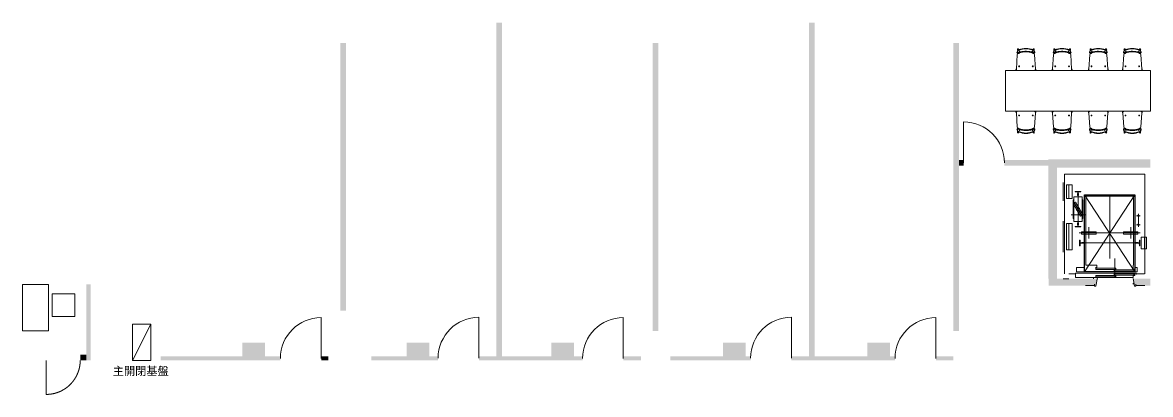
# Model space of a CAD drawing. Header units: millimetres. Extents: x -376000 to 292178, y -193032 to 188048.
# Drawn here: x -151072 to -126172, y -102131 to -93931 of the extents above; entities that cross this region are included whole.
import ezdxf

# ---------------------------------------------------------------- set-up
doc = ezdxf.new("R2010")
doc.units = ezdxf.units.MM
doc.header["$PDMODE"] = 1
doc.header["$PDSIZE"] = -2
for name, color, linetype, lineweight in [('00_一般', 7, 'Continuous', 5), ('02_既存平面-内部建具・サッシ', 7, 'Continuous', 18), ('07_文字・記号', 7, 'Continuous', 9), ('_什器 (2D)', 7, 'Continuous', 5), ('_区分表-C_A：塗（壁）-2 (2D)', 7, 'Continuous', 5), ('_区分表-オーナー：塗（壁）-3 (2D)', 7, 'Continuous', 5), ('_区分表-リアルゲイト：塗（壁） (2D)', 7, 'Continuous', 5), ('一般', 7, 'Continuous', 5)]:
    doc.layers.add(name, color=color, linetype=linetype, lineweight=lineweight)
for name, color, linetype, lineweight, true_color in [('02_0.25', 1, 'Continuous', 25, 0xff0000), ('03_0.15', 7, 'Continuous', 15, 0x990099), ('04_0.10', 7, 'Continuous', 9, 0x0099ff), ('08_ハッチ・色', 7, 'Continuous', 5, 0x888888)]:
    doc.layers.add(name, color=color, linetype=linetype, lineweight=lineweight, true_color=true_color)
doc.styles.add('Yu Gothic UI Semilight', font='Yu Gothic UI Semilight.ttf')

# ---------------------------------------------------------------- blocks, each defined once
blk = doc.blocks.new('グループ-475')
at = {"layer": '04_0.10', "flags": 128}
for points in [[(0, -248), (184, -248), (185, -248), (186, -248, 0.047973), (196, -246, 0.087447), (206, -243, 0.169024), (209, -239, 0.113499), (210, -236, -0.000786), (209, -224), (209, -216), (189, 103, 0.312257), (166, 131, -0.291651), (157, 128, -0.291651), (150, 134), (149, 138, 0.084378), (0, 163, 0.084378), (-149, 138), (-150, 134, -0.291651), (-157, 128, -0.291651), (-166, 131, 0.312257), (-189, 103), (-209, -216), (-209, -224), (-209, -224, -0.000786), (-210, -236), (-210, -236, 0.113499), (-209, -239, 0.169024), (-206, -243, 0.087447), (-196, -246, 0.047973), (-186, -248), (-185, -248)], [(162, 208, 0.200076), (-162, 208, 0.023991), (-172, 203), (-172, 203, 0.061295), (-179, 198), (-179, 198, 0.12459), (-181, 195), (-194, 161), (-198, 150, 0.182214), (-198, 149), (-195, 143), (-178, 186), (-177, 189, -0.078146), (-176, 190, -0.04244), (-174, 192, -0.02741), (-171, 194, -0.022324), (-167, 197, -0.014304), (-163, 199, -0.01212), (-158, 201, -0.02333), (-121, 214, -0.02527), (-80, 225, -0.050548), (0, 232), (0, 232), (0, 232, -0.050548), (80, 225, -0.02527), (121, 214, -0.02333), (158, 201, -0.01212), (163, 199, -0.014304), (167, 197, -0.022324), (171, 194, -0.02741), (174, 192, -0.04244), (176, 190, -0.078146), (177, 189), (178, 186), (195, 143), (198, 149, 0.182214), (198, 150), (194, 161), (181, 195, 0.12459), (179, 198, 0.061295), (172, 203, 0.023991), (162, 208)], [(-160, -156, -0.414214), (-151, -147, -0.414214), (-142, -156, -0.414214), (-151, -165, -0.414214)], [(142, -156, -0.414214), (151, -147, -0.414214), (160, -156, -0.414214), (151, -165, -0.414214)]]:
    blk.add_lwpolyline(points, format="xyb", close=True, dxfattribs=at)
at = {"layer": '04_0.10'}
blk.add_rational_spline([(-195, 142), (-195, 142), (-195, 142), (-194, 141), (-194, 141), (-193, 141), (-192, 141), (-190, 141), (-188, 141), (-181, 142), (-175, 144), (-167, 147), (-160, 149), (0, 203), (160, 149), (167, 147), (175, 144), (181, 142), (188, 141), (190, 141), (192, 141), (193, 141), (194, 141), (194, 141), (195, 142), (195, 142), (195, 142), (195, 142), (195, 143), (187, 164), (178, 186), (178, 187), (177, 189), (177, 189), (176, 190), (175, 191), (174, 192), (173, 193), (171, 194), (169, 195), (167, 197), (165, 198), (163, 199), (160, 200), (158, 201), (139, 209), (121, 214), (100, 220), (80, 225), (40, 233), (0, 232), (-40, 233), (-80, 225), (-100, 220), (-121, 214), (-139, 209), (-158, 201), (-160, 200), (-163, 199), (-165, 198), (-167, 197), (-169, 195), (-171, 194), (-173, 193), (-174, 192), (-175, 191), (-176, 190), (-177, 189), (-177, 189), (-178, 187), (-178, 186), (-187, 164), (-195, 143), (-195, 142), (-195, 142)], [1, 0.987825928512, 1, 0.97986614498, 1, 0.989358035677, 1, 0.99735376588, 1, 0.996714438702, 1, 0.999946519745, 1, 0.947692560128, 1, 0.999946519745, 1, 0.996714438702, 1, 0.99735376588, 1, 0.989358035677, 1, 0.97986614498, 1, 0.987825928512, 1, 1, 1, 1, 1, 1, 1, 0.987860534512, 1, 0.996404122048, 1, 0.99849853769, 1, 0.999003774003, 1, 0.999590866625, 1, 0.999706275757, 1, 0.99891198391, 1, 0.998723642503, 1, 0.994902848998, 1, 0.994902848998, 1, 0.998723642503, 1, 0.99891198391, 1, 0.999706275757, 1, 0.999590866625, 1, 0.999003774003, 1, 0.99849853769, 1, 0.996404122048, 1, 0.987860534512, 1, 1, 1, 1, 1, 1, 1], degree=2, knots=[0, 0, 0, 0.000312, 0.000312, 0.001484, 0.001484, 0.003913, 0.003913, 0.00819, 0.00819, 0.023742, 0.023742, 0.042412, 0.042412, 0.41243, 0.41243, 0.431101, 0.431101, 0.446652, 0.446652, 0.45093, 0.45093, 0.453358, 0.453358, 0.45453, 0.45453, 0.454842, 0.454842, 0.455845, 0.455845, 0.509539, 0.509539, 0.51304, 0.51304, 0.514874, 0.514874, 0.517828, 0.517828, 0.52219, 0.52219, 0.528085, 0.528085, 0.53337, 0.53337, 0.540086, 0.540086, 0.585622, 0.585622, 0.634505, 0.634505, 0.727421, 0.727421, 0.820337, 0.820337, 0.86922, 0.86922, 0.914756, 0.914756, 0.921473, 0.921473, 0.926757, 0.926757, 0.932652, 0.932652, 0.937015, 0.937015, 0.939968, 0.939968, 0.941803, 0.941803, 0.945303, 0.945303, 0.998997, 0.998997, 1, 1, 1], dxfattribs=at)
for points in [[(-149, 176), (-147, 177), (-142, 179), (-138, 179), (-135, 179), (-135, 178), (-137, 177), (-141, 175), (-145, 173), (-150, 172), (-152, 173), (-152, 174), (-150, 175), (-149, 176)], [(151, 174), (152, 174), (152, 173), (150, 172), (145, 173), (141, 175), (137, 177), (135, 178), (135, 179), (138, 179), (142, 179), (147, 177), (150, 175), (151, 174)]]:
    blk.add_open_spline(points, degree=2, dxfattribs=at)
blk.add_point((0, 0), dxfattribs=at)
blk = doc.blocks.new('グループ-476')
at = {"layer": '04_0.10', "flags": 128}
for points in [[(-164, 226, 0.318902), (-175, 231, 0.318726), (-183, 221), (-183, 215), (-183, 209, 0.008176), (-184, 202, 0.179741), (-181, 196), (-181, 196, -0.001946), (-182, 201, -0.062958), (-182, 203), (-181, 221, -0.251613), (-176, 228, -0.251613), (-168, 228)], [(183, 215), (183, 221, 0.318726), (175, 231, 0.318902), (164, 226), (168, 228, -0.251613), (176, 228, -0.251613), (181, 221), (182, 203), (182, 203, -0.062958), (182, 201), (182, 201), (182, 201, -0.001946), (181, 196, 0.179741), (184, 202, 0.008176), (183, 209)], [(-208, -241, -0.065696), (-209, -239, -0.0366), (-210, -238, -0.306892), (-217, -227, -0.306892), (-209, -216), (-208, -214, 0.320517), (-219, -227, 0.320517), (-210, -241, 0.026152), (-208, -241)], [(208, -241, 0.065696), (209, -239, 0.0366), (210, -238, 0.306892), (217, -227, 0.306892), (209, -216), (208, -214, -0.320517), (219, -227, -0.320517), (210, -241, -0.026152), (208, -241)]]:
    blk.add_lwpolyline(points, format="xyb", close=True, dxfattribs=at)
at = {"layer": '04_0.10'}
blk.add_point((0, 0), dxfattribs=at)
blk = doc.blocks.new('グループ-477')
at = {"layer": '04_0.10', "flags": 128}
for points in [[(-158, 150, -0.005004), (-173, 145), (-173, 145), (-170, 130, -0.030854), (-166, 131, 0.281937), (-157, 128, 0.281937), (-150, 134), (-145, 154, 0.006899), (-158, 150)], [(173, 145, -0.005004), (158, 150, 0.006899), (145, 154), (150, 134, 0.281937), (157, 128, 0.281937), (166, 131, -0.030854), (170, 130)]]:
    blk.add_lwpolyline(points, format="xyb", close=True, dxfattribs=at)
at = {"layer": '04_0.10'}
blk.add_point((0, 0), dxfattribs=at)
blk = doc.blocks.new('グループ-478')
at = {"layer": '04_0.10', "flags": 128}
for points in [[(-159, 209, -0.010844), (-142, 216), (-168, 228, 0.251613), (-176, 228, 0.251613), (-181, 221), (-182, 203), (-182, 203, 0.062958), (-182, 201), (-182, 201), (-182, 201, 0.002492), (-181, 194), (-181, 194), (-181, 195, -0.12459), (-179, 198, -0.061295), (-172, 203, -0.030625), (-159, 209)], [(181, 194), (181, 194, 0.002492), (182, 201), (182, 201), (182, 201, 0.062958), (182, 203), (182, 203), (181, 221, 0.251613), (176, 228, 0.251613), (168, 228), (142, 216, -0.010844), (159, 209, -0.030625), (172, 203, -0.061295), (179, 198, -0.12459), (181, 195)], [(-209, -216), (-209, -216, 0.306892), (-217, -227, 0.306892), (-210, -238, -0.076581), (-210, -236, 0.000786), (-209, -224)], [(210, -238, 0.306892), (217, -227, 0.306892), (209, -216), (209, -216), (209, -224, 0.000786), (210, -236, -0.076581), (210, -238)]]:
    blk.add_lwpolyline(points, format="xyb", close=True, dxfattribs=at)
at = {"layer": '04_0.10'}
blk.add_point((0, 0), dxfattribs=at)
blk = doc.blocks.new('グループ-479')
at = {"layer": '04_0.10', "flags": 128}
for points in [[(-160, -156, -0.414214), (-151, -147, -0.414214), (-142, -156, -0.414214), (-151, -165, -0.414214)], [(142, -156, -0.414214), (151, -147, -0.414214), (160, -156, -0.414214), (151, -165, -0.414214)]]:
    blk.add_lwpolyline(points, format="xyb", close=True, dxfattribs=at)
at = {"layer": '04_0.10'}
for points in [[(-149, 176), (-150, 175), (-152, 174), (-152, 173), (-150, 172), (-145, 173), (-141, 175), (-137, 177), (-135, 178), (-135, 179), (-138, 179), (-142, 179), (-147, 177), (-149, 176)], [(147, 173), (150, 172), (152, 173), (152, 174), (150, 175), (147, 177), (142, 179), (138, 179), (135, 179), (135, 178), (137, 177), (141, 175), (145, 173), (147, 173)]]:
    blk.add_open_spline(points, degree=2, dxfattribs=at)
blk.add_point((0, 0), dxfattribs=at)
blk = doc.blocks.new('STANDARD')
at = {"layer": '04_0.10'}
for name in ['グループ-476', 'グループ-478', 'グループ-475', 'グループ-477', 'グループ-479']:
    blk.add_blockref(name, (0, 0), dxfattribs=at)
blk = doc.blocks.new('什器 (2D)')
at = {"layer": '04_0.10', "flags": 128}
blk.add_lwpolyline([(-129372, -95888), (-129372, -94988), (-126172, -94988), (-126172, -95888)], close=True, dxfattribs=at)
at = {"layer": '04_0.10', "xscale": -1}
for p in [(-128922, -94740), (-128122, -94740), (-127322, -94740), (-126572, -94740)]:
    blk.add_blockref('Standard', p, dxfattribs=at)
at = {"layer": '04_0.10', "rotation": 180}
for p in [(-128922, -96135), (-128122, -96135), (-127322, -96135), (-126572, -96135)]:
    blk.add_blockref('Standard', p, dxfattribs=at)
blk = doc.blocks.new('グループ-299')
at = {"layer": '03_0.15', "lineweight": 18}
blk.add_line((-130297, -96121), (-130297, -97021), dxfattribs=at)
blk.add_arc((-130297, -97021), 900, 0, 90, dxfattribs=at)
blk = doc.blocks.new('区分表-リアルゲイト：塗（壁） (2D)')
at = {"layer": '03_0.15', "flags": 128}
for points in [[(-151072, -99706), (-150497, -99706), (-150497, -100731), (-151072, -100731)], [(-149917, -99916), (-149917, -100416), (-150417, -100416), (-150417, -99916)]]:
    blk.add_lwpolyline(points, close=True, dxfattribs=at)
at = {"layer": '08_ハッチ・色', "color": 141}
for points in [[(-140610, -101291), (-140485, -101291), (-140610, -93931), (-140485, -93931)], [(-133710, -101291), (-133585, -101291), (-133710, -93931), (-133585, -93931)], [(-144060, -100281), (-143935, -100281), (-144060, -94381), (-143935, -94381)], [(-137160, -100731), (-137035, -100731), (-137160, -94381), (-137035, -94381)], [(-130522, -100731), (-130397, -100731), (-130522, -94381), (-130397, -94381)], [(-130297, -97083), (-130297, -96958), (-130397, -97083), (-130397, -96958)], [(-128425, -97084), (-128425, -96959), (-129397, -97084), (-129397, -96959)]]:
    blk.add_solid(points, dxfattribs=at)
at = {"layer": '02_既存平面-内部建具・サッシ', "color": 7, "transparency": 33554559}
blk.add_blockref('グループ-299', (0, 0), dxfattribs=at)
blk = doc.blocks.new('グループ-320')
at = {"layer": '03_0.15'}
blk.add_line((-144480, -100436), (-144480, -101336), dxfattribs=at)
blk.add_arc((-144480, -101336), 900, 90, 180, dxfattribs=at)
blk = doc.blocks.new('グループ-321')
at = {"layer": '03_0.15'}
blk.add_line((-140998, -100431), (-140998, -101331), dxfattribs=at)
blk.add_arc((-140998, -101331), 900, 90, 180, dxfattribs=at)
blk = doc.blocks.new('グループ-322')
at = {"layer": '03_0.15'}
blk.add_line((-137810, -100436), (-137810, -101336), dxfattribs=at)
blk.add_arc((-137810, -101336), 900, 90, 180, dxfattribs=at)
blk = doc.blocks.new('グループ-323')
at = {"layer": '03_0.15'}
blk.add_line((-134098, -100431), (-134098, -101331), dxfattribs=at)
blk.add_arc((-134098, -101331), 900, 90, 180, dxfattribs=at)
blk = doc.blocks.new('グループ-324')
at = {"layer": '03_0.15'}
blk.add_line((-130910, -100436), (-130910, -101336), dxfattribs=at)
blk.add_arc((-130910, -101336), 900, 90, 180, dxfattribs=at)
blk = doc.blocks.new('グループ-388')
at = {"layer": '03_0.15'}
blk.add_line((-150550, -102131), (-150550, -101381), dxfattribs=at)
blk.add_open_spline([(-149800, -101381), (-149800, -101418), (-149803, -101454), (-149807, -101491), (-149814, -101527), (-149821, -101563), (-149832, -101599), (-149843, -101634), (-149857, -101668), (-149871, -101702), (-149888, -101734), (-149906, -101767), (-149926, -101798), (-149947, -101828), (-149970, -101857), (-149993, -101885), (-150019, -101911), (-150045, -101937), (-150074, -101961), (-150102, -101984), (-150133, -102005), (-150164, -102025), (-150196, -102042), (-150229, -102060), (-150263, -102074), (-150297, -102088), (-150332, -102099), (-150367, -102109), (-150403, -102117), (-150440, -102124), (-150476, -102127), (-150513, -102131), (-150550, -102131)], degree=2, knots=[0, 0, 0, 0.0625, 0.0625, 0.125, 0.125, 0.1875, 0.1875, 0.25, 0.25, 0.3125, 0.3125, 0.375, 0.375, 0.4375, 0.4375, 0.5, 0.5, 0.5625, 0.5625, 0.625, 0.625, 0.6875, 0.6875, 0.75, 0.75, 0.8125, 0.8125, 0.875, 0.875, 0.9375, 0.9375, 1, 1, 1], dxfattribs=at)
blk = doc.blocks.new('グループ-412')
at = {"layer": '04_0.10'}
for p, q in [((-128096, -97461), (-128096, -97861)), ((-127971, -97511), (-127971, -97811))]:
    blk.add_line(p, q, dxfattribs=at)
at = {"layer": '04_0.10', "flags": 128}
blk.add_lwpolyline([(-128029, -97811), (-127901, -97811), (-127901, -97511), (-128029, -97511)], close=True, dxfattribs=at)
blk = doc.blocks.new('グループ-413')
at = {"layer": '00_一般'}
for p, q in [((-127407, -99731), (-127607, -99731)), ((-126497, -99731), (-126297, -99731))]:
    blk.add_line(p, q, dxfattribs=at)
at = {"layer": '00_一般', "flags": 128}
for points in [[(-127427, -99584), (-127427, -99550), (-127343, -99550), (-127377, -99741), (-127405, -99741), (-127405, -99696)], [(-126552, -99571), (-126522, -99741), (-126497, -99741), (-126497, -99701), (-126497, -99701), (-126497, -99701)]]:
    blk.add_lwpolyline(points, dxfattribs=at)
at = {"layer": '04_0.10'}
for p, q in [((-127771, -97663), (-127771, -98427)), ((-127627, -99430), (-126515, -97729)), ((-127627, -97729), (-126515, -99430)), ((-127071, -99132), (-127071, -97719)), ((-127861, -97889), (-127681, -98201)), ((-127728, -98020), (-127814, -98070)), ((-126399, -98190), (-126479, -98190)), ((-126439, -98145), (-126439, -98435)), ((-127744, -98570), (-126397, -98570)), ((-127534, -98443), (-127534, -98696)), ((-126607, -98443), (-126607, -98696)), ((-126399, -98390), (-126479, -98390)), ((-127746, -98790), (-126396, -98790)), ((-126956, -99561), (-126956, -99132)), ((-127971, -99470), (-127830, -99470)), ((-126486, -99470), (-126306, -99470))]:
    blk.add_line(p, q, dxfattribs=at)
at = {"layer": '04_0.10', "flags": 128}
for points in [[(-127861, -97840), (-127876, -97840), (-127876, -98250), (-127861, -98250)], [(-127681, -97840), (-127666, -97840), (-127666, -98250), (-127681, -98250)], [(-127596, -99279), (-127596, -97759), (-126546, -97759), (-126546, -99279)], [(-127596, -99279), (-127356, -99279), (-127356, -99279), (-127356, -99334), (-127386, -99334)], [(-126546, -99279), (-126556, -99279), (-126556, -99370), (-126516, -99370), (-126516, -99430)], [(-126486, -99490), (-126486, -99460), (-127830, -99460), (-127830, -99551), (-126556, -99551), (-126556, -99510), (-126516, -99510), (-126516, -99460)]]:
    blk.add_lwpolyline(points, dxfattribs=at)
for points in [[(-127861, -97770), (-127861, -98320), (-127681, -98320), (-127681, -97770)], [(-127767, -97700), (-127767, -97667), (-127707, -97664), (-127707, -97656), (-127834, -97656), (-127834, -97664), (-127775, -97667), (-127775, -97700), (-127779, -97700), (-127779, -97745), (-127763, -97745), (-127763, -97700)], [(-127806, -99430), (-127806, -99334), (-127627, -99334), (-127627, -97729), (-126515, -97729), (-126515, -99334), (-126465, -99334), (-126465, -99430)], [(-127877, -97921), (-127717, -98199), (-127665, -98169), (-127825, -97891)], [(-127775, -98389), (-127775, -98423), (-127834, -98426), (-127834, -98434), (-127707, -98434), (-127707, -98426), (-127767, -98423), (-127767, -98389), (-127763, -98389), (-127763, -98345), (-127779, -98345), (-127779, -98389)], [(-127694, -98543), (-127694, -98596), (-127374, -98596), (-127374, -98543)], [(-126767, -98543), (-126767, -98596), (-126447, -98596), (-126447, -98543)], [(-127690, -98786), (-127724, -98786), (-127727, -98726), (-127735, -98726), (-127735, -98853), (-127727, -98853), (-127724, -98794), (-127690, -98794), (-127690, -98798), (-127646, -98798), (-127646, -98782), (-127690, -98782)], [(-126451, -98794), (-126418, -98794), (-126415, -98853), (-126407, -98853), (-126407, -98726), (-126415, -98726), (-126418, -98786), (-126451, -98786), (-126451, -98782), (-126496, -98782), (-126496, -98798), (-126451, -98798)], [(-127376, -99344), (-127376, -99374), (-126936, -99374), (-126936, -99344)], [(-127376, -99510), (-127376, -99540), (-126936, -99540), (-126936, -99510)], [(-126976, -99384), (-126976, -99414), (-126536, -99414), (-126536, -99384)], [(-126976, -99470), (-126976, -99500), (-126536, -99500), (-126536, -99470)]]:
    blk.add_lwpolyline(points, close=True, dxfattribs=at)
at = {"layer": '04_0.10'}
for centre in [(-126439, -98190), (-126439, -98390)]:
    blk.add_circle(centre, 15, dxfattribs=at)
blk = doc.blocks.new('グループ-414')
at = {"layer": '00_一般'}
blk.add_line((-126552, -99697), (-126556, -99676), dxfattribs=at)
at = {"layer": '04_0.10'}
for p, q in [((-128096, -98311), (-128096, -98991)), ((-127926, -98171), (-127616, -98171)), ((-127971, -98362), (-127971, -98942)), ((-126306, -98661), (-126306, -98921)), ((-128096, -99581), (-127971, -99581))]:
    blk.add_line(p, q, dxfattribs=at)
at = {"layer": '04_0.10', "flags": 128}
for points in [[(-128029, -98361), (-128029, -98941), (-127901, -98941), (-127901, -98361)], [(-126376, -98661), (-126376, -98921), (-126262, -98921), (-126262, -98661)]]:
    blk.add_lwpolyline(points, close=True, dxfattribs=at)
at = {"layer": '04_0.10'}
for name in ['グループ-412', 'グループ-413']:
    blk.add_blockref(name, (0, 0), dxfattribs=at)
blk = doc.blocks.new('区分表-C_A：塗（壁）-2 (2D)')
at = {"layer": '08_ハッチ・色', "linetype": 'Continuous', "lineweight": 0, "true_color": 0x80ff00}
for points in [[(-146223, -101292), (-146223, -100992), (-145723, -100992)], [(-145723, -100992), (-145723, -101292), (-146223, -101292)], [(-142590, -101292), (-142590, -100992), (-142090, -100992)], [(-142090, -100992), (-142090, -101292), (-142590, -101292)], [(-139398, -101292), (-139398, -100992), (-138898, -100992)], [(-138898, -100992), (-138898, -101292), (-139398, -101292)], [(-135611, -101292), (-135611, -100992), (-135111, -100992)], [(-135111, -100992), (-135111, -101292), (-135611, -101292)], [(-132423, -101291), (-132423, -100991), (-131923, -100991)], [(-131923, -100991), (-131923, -101291), (-132423, -101291)]]:
    blk.add_hatch(color=70, dxfattribs=at).paths.add_polyline_path(points)
at = {"layer": '02_0.25', "flags": 128}
blk.add_lwpolyline([(-127627, -97729), (-126515, -97729), (-126515, -99430), (-127627, -99430)], close=True, dxfattribs=at)
at = {"layer": '04_0.10'}
for p, q in [((-128072, -97271), (-128072, -99471)), ((-128072, -97271), (-126297, -97271)), ((-128072, -97271), (-126297, -97271)), ((-126297, -97271), (-126297, -99471))]:
    blk.add_line(p, q, dxfattribs=at)
at = {"layer": '08_ハッチ・色', "color": 70, "true_color": 0x80ff00}
for points in [[(-126172, -96946), (-128425, -96946), (-126172, -97134), (-128425, -97134)], [(-126172, -96946), (-128425, -96946), (-126172, -97134), (-128425, -97134)], [(-128425, -97134), (-128425, -99581), (-128236, -97134), (-128236, -99581)], [(-128425, -97134), (-128425, -99581), (-128236, -97134), (-128236, -99581)], [(-127377, -99731), (-128422, -99731), (-127348, -99581), (-128422, -99581)], [(-127377, -99731), (-128422, -99731), (-127348, -99581), (-128422, -99581)], [(-126525, -99731), (-126172, -99731), (-126555, -99581), (-126172, -99581)], [(-126525, -99731), (-126172, -99731), (-126555, -99581), (-126172, -99581)]]:
    blk.add_solid(points, dxfattribs=at)
at = {"layer": '08_ハッチ・色', "color": 141}
for points in [[(-149572, -99706), (-149662, -99706), (-149572, -101381), (-149662, -101381)], [(-149800, -101256), (-149800, -101381), (-149662, -101256), (-149662, -101381)], [(-145380, -101381), (-145380, -101291), (-148022, -101381), (-148022, -101291)], [(-144322, -101381), (-144322, -101291), (-144478, -101381), (-144478, -101291)], [(-141898, -101381), (-141898, -101291), (-143372, -101381), (-143372, -101291)], [(-138710, -101381), (-138710, -101291), (-140998, -101381), (-140998, -101291)], [(-137422, -101381), (-137422, -101291), (-137810, -101381), (-137810, -101291)], [(-134998, -101381), (-134998, -101291), (-136772, -101381), (-136772, -101291)], [(-131810, -101381), (-131810, -101291), (-134098, -101381), (-134098, -101291)], [(-130522, -101381), (-130522, -101291), (-130910, -101381), (-130910, -101291)]]:
    blk.add_solid(points, dxfattribs=at)
at = {"layer": '02_既存平面-内部建具・サッシ', "color": 7, "transparency": 33554559}
for name in ['グループ-320', 'グループ-321', 'グループ-322', 'グループ-323', 'グループ-324', 'グループ-388']:
    blk.add_blockref(name, (0, 0), dxfattribs=at)
at = {"layer": '04_0.10'}
blk.add_blockref('グループ-414', (0, 0), dxfattribs=at)
blk = doc.blocks.new('グループ-438')
at = {"layer": '03_0.15'}
blk.add_line((-144480, -100436), (-144480, -101336), dxfattribs=at)
blk.add_arc((-144480, -101336), 900, 90, 180, dxfattribs=at)
blk = doc.blocks.new('グループ-439')
at = {"layer": '03_0.15'}
blk.add_line((-140998, -100431), (-140998, -101331), dxfattribs=at)
blk.add_arc((-140998, -101331), 900, 90, 180, dxfattribs=at)
blk = doc.blocks.new('グループ-440')
at = {"layer": '03_0.15'}
blk.add_line((-137810, -100436), (-137810, -101336), dxfattribs=at)
blk.add_arc((-137810, -101336), 900, 90, 180, dxfattribs=at)
blk = doc.blocks.new('グループ-441')
at = {"layer": '03_0.15'}
blk.add_line((-134098, -100431), (-134098, -101331), dxfattribs=at)
blk.add_arc((-134098, -101331), 900, 90, 180, dxfattribs=at)
blk = doc.blocks.new('グループ-442')
at = {"layer": '03_0.15'}
blk.add_line((-130910, -100436), (-130910, -101336), dxfattribs=at)
blk.add_arc((-130910, -101336), 900, 90, 180, dxfattribs=at)
blk = doc.blocks.new('区分表-オーナー：塗（壁）-3 (2D)')
at = {"layer": '08_ハッチ・色', "color": 141}
for points in [[(-145380, -101381), (-145380, -101291), (-148022, -101381), (-148022, -101291)], [(-144322, -101381), (-144322, -101291), (-144478, -101381), (-144478, -101291)], [(-141898, -101381), (-141898, -101291), (-143372, -101381), (-143372, -101291)], [(-138710, -101381), (-138710, -101291), (-140998, -101381), (-140998, -101291)], [(-137422, -101381), (-137422, -101291), (-137810, -101381), (-137810, -101291)], [(-134998, -101381), (-134998, -101291), (-136772, -101381), (-136772, -101291)], [(-131810, -101381), (-131810, -101291), (-134098, -101381), (-134098, -101291)], [(-130522, -101381), (-130522, -101291), (-130910, -101381), (-130910, -101291)]]:
    blk.add_solid(points, dxfattribs=at)
at = {"layer": '一般', "color": 1, "linetype": 'Continuous', "lineweight": 13, "true_color": 0xff0000}
blk.add_line((-148242, -100581), (-148642, -101381), dxfattribs=at)
at = {"layer": '一般', "color": 1, "linetype": 'Continuous', "lineweight": 13, "true_color": 0xff0000, "transparency": 33554687, "flags": 128}
blk.add_lwpolyline([(-148642, -100581), (-148242, -100581), (-148242, -101381), (-148642, -101381)], close=True, dxfattribs=at)
at = {"layer": '02_既存平面-内部建具・サッシ', "color": 7, "transparency": 33554559}
for name in ['グループ-438', 'グループ-439', 'グループ-440', 'グループ-441', 'グループ-442']:
    blk.add_blockref(name, (0, 0), dxfattribs=at)
at = {"layer": '07_文字・記号', "insert": (-149080, -101525), "char_height": 180.9, "attachment_point": 1, "line_spacing_factor": 1.007907, "style": 'Yu Gothic UI Semilight'}
blk.add_mtext('主開閉基盤', dxfattribs=at)

msp = doc.modelspace()

# ---------------------------------------------------------------- block references
at = {"layer": '_什器 (2D)'}
msp.add_blockref('什器 (2D)', (0, 0), dxfattribs=at)
at = {"layer": '_区分表-C_A：塗（壁）-2 (2D)'}
msp.add_blockref('区分表-C_A：塗（壁）-2 (2D)', (0, 0), dxfattribs=at)
at = {"layer": '_区分表-オーナー：塗（壁）-3 (2D)'}
msp.add_blockref('区分表-オーナー：塗（壁）-3 (2D)', (0, 0), dxfattribs=at)
at = {"layer": '_区分表-リアルゲイト：塗（壁） (2D)'}
msp.add_blockref('区分表-リアルゲイト：塗（壁） (2D)', (0, 0), dxfattribs=at)

doc.saveas('drawing.dxf')
